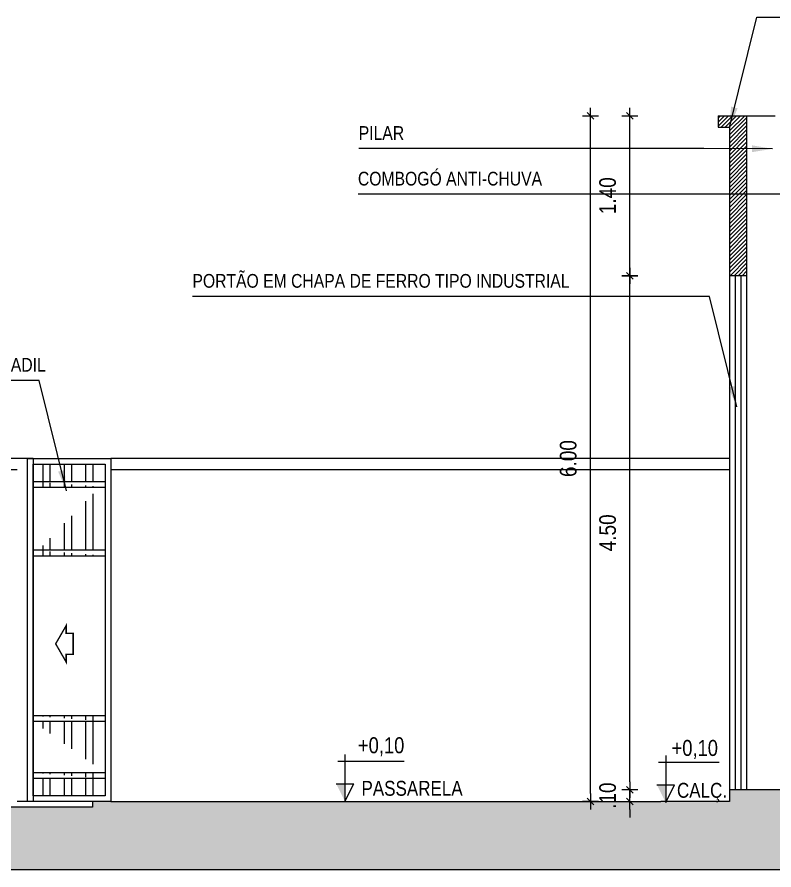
# Model space of a CAD drawing. Header units: millimetres. Extents: x 1170 to 1315, y 90 to 135.
# Drawn here: x 1189.83 to 1196.46, y 94.4 to 101.87 of the extents above; entities that cross this region are included whole.
import ezdxf
from ezdxf.enums import TextEntityAlignment as Align

# ---------------------------------------------------------------- set-up
doc = ezdxf.new("R2010")
doc.units = ezdxf.units.MM
doc.header["$LTSCALE"] = 20
doc.header["$MEASUREMENT"] = 0
doc.layers.get('0').update_dxf_attribs({"linetype": 'CONTINUOUS'})
doc.layers.get('DEFPOINTS').update_dxf_attribs({"linetype": 'CONTINUOUS'})
doc.layers.add('COTA', color=7, linetype='CONTINUOUS')
doc.layers.add('E-txt-g', color=3, linetype='CONTINUOUS')
for name, color, linetype, lineweight in [('E-Cta-W', 7, 'CONTINUOUS', 20), ('E-Lay-9', 9, 'CONTINUOUS', 9), ('E-Pen-C', 4, 'CONTINUOUS', 15), ('E-Pen-G', 3, 'CONTINUOUS', 30), ('E-Txt-W', 7, 'CONTINUOUS', 20)]:
    doc.layers.add(name, color=color, linetype=linetype, lineweight=lineweight)
doc.styles.add('F2', font='ARIALN.TTF')
doc.styles.add('REG60', font='romans.shx', dxfattribs={"width": 0.8, "height": 0.15})
doc.styles.add('REG80', font='romans.shx', dxfattribs={"width": 0.8, "height": 0.2})
doc.dimstyles.new('DIMENSION-1', dxfattribs={"dimtxt": 0.145, "dimasz": 0.07, "dimexe": 1, "dimexo": 0, "dimgap": 0.12, "dimtad": 1, "dimzin": 7, "dimdsep": 46, "dimtxsty": 'F2', "dimblk1": 'TRACO', "dimblk2": 'TRACO', "dimsah": 1, "dimcen": 1, "dimse1": 1, "dimse2": 1, "dimclrd": 4, "dimclre": 256, "dimclrt": 4, "dimadec": 8, "dimazin": 0, "dimtfac": 1, "dimtix": 1, "dimtmove": 2, "dimatfit": 3, "dimldrblk": 'TRACO', "dimfxl": 1, "dimtolj": 1, "dimtzin": 0, "dimarcsym": 0})
doc.dimstyles.get("Standard").update_dxf_attribs({"dimtxt": 0.18, "dimasz": 0.18, "dimexe": 0.18, "dimexo": 0.0625, "dimgap": 0.09, "dimtad": 0, "dimtih": 1, "dimtoh": 1, "dimdec": 4, "dimzin": 0, "dimdsep": 46, "dimtxsty": 'Standard', "dimcen": 0.09, "dimadec": 0, "dimazin": 0, "dimtfac": 1, "dimtdec": 4, "dimtofl": 0, "dimtmove": 0, "dimatfit": 3, "dimfxl": 1, "dimtolj": 1, "dimtzin": 0, "dimarcsym": 0})

# ---------------------------------------------------------------- blocks, each defined once
blk = doc.blocks.new('TXT-AMB75')
at = {"layer": 'E-txt-g', "style": 'REG80', "width": 0.8, "flags": 8}
blk.add_attdef('TXT', text='', height=0.2, dxfattribs=at).set_placement((0.005, 0.296), align=Align.CENTER)
at = {"layer": 'E-Txt-W', "style": 'REG60', "width": 0.8, "flags": 8}
blk.add_attdef('TXT', text='', height=0.15, dxfattribs=at).set_placement((0.005, 0.027), align=Align.CENTER)
blk = doc.blocks.new('Seta')
at = {"color": 2, "const_width": 2}
blk.add_lwpolyline([(10, 15), (10, 26), (25, 0), (10, -26), (10, -15), (0, -15), (0, 15)], close=True, dxfattribs=at)
blk = doc.blocks.new('TRACO')
at = {"layer": 'E-Pen-C'}
for p, q in [((-1, 0), (1, 0)), ((0, 1), (0, -1))]:
    blk.add_line(p, q, dxfattribs=at)
at = {"layer": 'E-Pen-G'}
blk.add_line((-0.42, -0.42), (0.42, 0.42), dxfattribs=at)
blk = doc.blocks.new('*D415')
at = {"layer": 'COTA', "color": 4, "linetype": 'Continuous', "lineweight": -2}
for p, q in [((1195.196, 95.1747), (1195.196, 95.2447)), ((1195.196, 95.0047), (1195.196, 95.1047)), ((1195.196, 94.9347), (1195.196, 94.8647))]:
    blk.add_line(p, q, dxfattribs=at)
at = {"layer": 'DEFPOINTS', "color": 0, "linetype": 'Continuous'}
for p in [(1195.196, 95.1047), (1196.0679, 95.1047), (1196.0679, 95.0047)]:
    blk.add_point(p, dxfattribs=at)
at = {"layer": 'COTA', "color": 4, "linetype": 'Continuous', "lineweight": -2, "xscale": 0.07, "yscale": 0.07, "zscale": 0.07}
for p, rotation in [((1195.196, 95.1047), 270), ((1195.196, 95.0047), 90)]:
    blk.add_blockref('TRACO', p, dxfattribs=dict(at, rotation=rotation))
at = {"layer": 'COTA', "color": 4, "linetype": 'Continuous', "insert": (1195.002, 95.0547), "char_height": 0.145, "attachment_point": 5, "rotation": 90, "style": 'F2'}
blk.add_mtext('\\A1;.10', dxfattribs=at)
blk = doc.blocks.new('*D416')
at = {"layer": 'COTA', "color": 4, "linetype": 'Continuous', "lineweight": -2}
blk.add_line((1195.196, 95.1747), (1195.196, 99.5347), dxfattribs=at)
at = {"layer": 'DEFPOINTS', "color": 0, "linetype": 'Continuous'}
for p in [(1195.196, 99.6047), (1196.0679, 99.6047), (1196.0679, 95.1047)]:
    blk.add_point(p, dxfattribs=at)
at = {"layer": 'COTA', "color": 4, "linetype": 'Continuous', "lineweight": -2, "xscale": 0.07, "yscale": 0.07, "zscale": 0.07}
for p, rotation in [((1195.196, 99.6047), 90), ((1195.196, 95.1047), 270)]:
    blk.add_blockref('TRACO', p, dxfattribs=dict(at, rotation=rotation))
at = {"layer": 'COTA', "color": 4, "linetype": 'Continuous', "insert": (1195.002, 97.3547), "char_height": 0.145, "attachment_point": 5, "rotation": 90, "style": 'F2'}
blk.add_mtext('\\A1;4.50', dxfattribs=at)
blk = doc.blocks.new('*D723')
at = {"layer": 'COTA', "color": 4, "linetype": 'Continuous', "lineweight": -2}
blk.add_line((1195.196, 99.6747), (1195.196, 100.9347), dxfattribs=at)
at = {"layer": 'DEFPOINTS', "color": 0, "linetype": 'Continuous'}
for p in [(1195.196, 101.0047), (1196.0679, 101.0047), (1196.0679, 99.6047)]:
    blk.add_point(p, dxfattribs=at)
at = {"layer": 'COTA', "color": 4, "linetype": 'Continuous', "lineweight": -2, "xscale": 0.07, "yscale": 0.07, "zscale": 0.07}
for p, rotation in [((1195.196, 101.0047), 90), ((1195.196, 99.6047), 270)]:
    blk.add_blockref('TRACO', p, dxfattribs=dict(at, rotation=rotation))
at = {"layer": 'COTA', "color": 4, "linetype": 'Continuous', "insert": (1195.002, 100.3047), "char_height": 0.145, "attachment_point": 5, "rotation": 90, "style": 'F2'}
blk.add_mtext('\\A1;1.40', dxfattribs=at)
blk = doc.blocks.new('*D724')
at = {"layer": 'COTA', "color": 4, "linetype": 'Continuous', "lineweight": -2}
blk.add_line((1194.8511, 95.0747), (1194.8511, 100.9347), dxfattribs=at)
at = {"layer": 'DEFPOINTS', "color": 0, "linetype": 'Continuous'}
for p in [(1194.8511, 101.0047), (1196.0679, 101.0047), (1196.0679, 95.0047)]:
    blk.add_point(p, dxfattribs=at)
at = {"layer": 'COTA', "color": 4, "linetype": 'Continuous', "lineweight": -2, "xscale": 0.07, "yscale": 0.07, "zscale": 0.07}
for p, rotation in [((1194.8511, 101.0047), 90), ((1194.8511, 95.0047), 270)]:
    blk.add_blockref('TRACO', p, dxfattribs=dict(at, rotation=rotation))
at = {"layer": 'COTA', "color": 4, "linetype": 'Continuous', "insert": (1194.6571, 98.0047), "char_height": 0.145, "attachment_point": 5, "rotation": 90, "style": 'F2'}
blk.add_mtext('\\A1;6.00', dxfattribs=at)

msp = doc.modelspace()

# ---------------------------------------------------------------- hatches: boundary and pattern name
at = {"layer": 'COTA', "linetype": 'Continuous'}
h = msp.add_hatch(dxfattribs=at)
h.set_pattern_fill('ANSI31', color=8, scale=0.2, style=0)
h.set_pattern_definition([(45, (0, 2.057107), (-0.01767766953, 0.01767766953), [])])
h.paths.add_polyline_path([(1196.0679, 100.9047), (1196.0679, 99.6047), (1196.2179, 99.6047), (1196.2179, 101.0047), (1195.9679, 101.0047), (1195.9679, 100.9047)])
h = msp.add_hatch(dxfattribs=at)
h.set_pattern_fill('ANSI32', color=8, scale=0.5, angle=45, style=0)
h.set_pattern_definition([(90, (0, -39.34948), (-0.1875, 3e-17), []), (90, (0.0625, -39.28698), (-0.1875, 3e-17), [])])
h.paths.add_polyline_path([(1189.9756, 97.9547), (1190.6053, 97.9547), (1190.6053, 95.0547), (1189.9756, 95.0547)])
edge = h.paths.add_edge_path(flags=17)
edge.add_line((1189.9756, 97.1547), (1190.6053, 97.1547))
edge.add_line((1189.9756, 97.2047), (1190.6053, 97.2047))
edge.add_line((1190.6053, 95.7547), (1189.9756, 95.7547))
edge.add_line((1190.6053, 95.7047), (1189.9756, 95.7047))
edge.add_line((1190.6053, 95.2547), (1189.9756, 95.2547))
edge.add_line((1190.6053, 95.2047), (1189.9756, 95.2047))
edge.add_line((1189.9756, 97.7547), (1190.6053, 97.7547))
edge.add_line((1189.9756, 97.8047), (1190.6053, 97.8047))
h = msp.add_hatch(dxfattribs=at)
h.set_pattern_fill('ANSI38', color=8, scale=0.4, style=0)
h.set_pattern_definition([(45, (0, -39.34948), (-0.035355339, 0.035355339), []), (135, (0, -39.34948), (-0.1060660172, 0.035355339), [0.125, -0.075])])
h.paths.add_polyline_path([(1226.4666, 94.9547), (1223.9666, 94.9547), (1223.9666, 95.0047), (1218.9666, 95.0047), (1218.9666, 95.1047), (1196.0679, 95.1047), (1196.0679, 95.0047), (1195.4679, 95.0047), (1195.384, 95.0047), (1190.496, 95.0047), (1190.494, 94.9547), (1187.0104, 94.9547), (1187.0104, 94.8047), (1178.0762, 94.8047), (1178.0762, 94.4047), (1227.593, 94.4047), (1227.593, 94.8047), (1226.4666, 94.8047)])

# ---------------------------------------------------------------- linework, layer by layer
at = {"color": 4}
for p, q in [((1192.7038, 95.4155), (1192.7038, 95.0047)), ((1195.5093, 95.4065), (1195.5093, 94.9958)), ((1192.6418, 95.3579), (1193.2218, 95.3579)), ((1195.4473, 95.3489), (1195.9773, 95.3489)), ((1192.6276, 95.1572), (1192.78, 95.1572)), ((1192.7038, 95.0047), (1192.78, 95.1572)), ((1195.4331, 95.1482), (1195.5855, 95.1482)), ((1195.5093, 94.9958), (1195.5855, 95.1482))]:
    msp.add_line(p, q, dxfattribs=at)
for points in [[(1192.6276, 95.1572), (1192.7038, 95.1572), (1192.7038, 95.0047)], [(1195.4331, 95.1482), (1195.5093, 95.1482), (1195.5093, 94.9958)]]:
    msp.add_solid(points, dxfattribs=at)
at = {"layer": 'COTA', "color": 5, "linetype": 'Continuous'}
for p, q in [((1195.9679, 101.0047), (1196.2179, 101.0047)), ((1195.9679, 101.0047), (1195.9679, 100.9047)), ((1196.2179, 101.0047), (1196.2179, 99.6047)), ((1195.9679, 100.9047), (1196.0679, 100.9047)), ((1196.0679, 100.9047), (1196.0679, 99.6047)), ((1196.2179, 99.6047), (1196.0679, 99.6047)), ((1196.2179, 99.6047), (1196.0679, 99.6047)), ((1196.2179, 99.6047), (1196.0679, 99.6047)), ((1189.9756, 98.0047), (1180.8178, 98.0047)), ((1189.9756, 98.0047), (1189.9756, 95.0047)), ((1189.8348, 97.9047), (1180.8178, 97.9047)), ((1190.494, 95.0047), (1189.8348, 95.0047))]:
    msp.add_line(p, q, dxfattribs=at)
at = {"layer": 'COTA', "color": 8, "linetype": 'Continuous'}
for p, q in [((1196.2179, 101.0047), (1196.4679, 101.0047)), ((1196.0679, 99.6047), (1196.0679, 95.1047)), ((1196.2179, 99.6047), (1196.2179, 95.1047)), ((1196.0679, 98.0047), (1190.6553, 98.0047)), ((1196.0679, 97.9047), (1190.6553, 97.9047)), ((1227.593, 94.4047), (1178.0762, 94.4047))]:
    msp.add_line(p, q, dxfattribs=at)
at = {"layer": 'COTA', "color": 7, "linetype": 'Continuous'}
for p, q in [((1196.1179, 99.6047), (1196.1179, 95.1047)), ((1196.1679, 99.6047), (1196.1679, 95.1047)), ((1189.9756, 97.8047), (1190.6053, 97.8047)), ((1189.9756, 97.7547), (1190.6053, 97.7547)), ((1189.9756, 97.2047), (1190.6053, 97.2047)), ((1189.9756, 97.1547), (1190.6053, 97.1547)), ((1190.6053, 95.7547), (1189.9756, 95.7547)), ((1190.6053, 95.7047), (1189.9756, 95.7047)), ((1190.6053, 95.2547), (1189.9756, 95.2547)), ((1190.6053, 95.2047), (1189.9756, 95.2047))]:
    msp.add_line(p, q, dxfattribs=at)
at = {"layer": 'COTA', "color": 1, "linetype": 'Continuous'}
for p, q in [((1218.9666, 95.1047), (1196.0679, 95.1047)), ((1196.0679, 95.1047), (1196.0679, 95.0047)), ((1190.494, 94.9547), (1187.0104, 94.9547)), ((1190.494, 95.0047), (1190.494, 94.9547)), ((1190.6553, 95.0047), (1195.4679, 95.0047)), ((1196.0679, 95.0047), (1195.4679, 95.0047))]:
    msp.add_line(p, q, dxfattribs=at)
at = {"layer": 'COTA', "color": 7, "linetype": 'Continuous'}
for points in [[(1189.9256, 98.0047), (1190.6553, 98.0047), (1190.6553, 95.0047), (1189.9256, 95.0047)], [(1189.9756, 97.9547), (1190.6053, 97.9547), (1190.6053, 95.0547), (1189.9756, 95.0547)]]:
    msp.add_lwpolyline(points, close=True, dxfattribs=at)

# ---------------------------------------------------------------- block references
ref = msp.add_blockref('TXT-AMB75', (1193.3249, 94.8486), dxfattribs=dict(xscale=0.7290000000000001, yscale=0.7290000000000001, zscale=0.7290000000000001))
ref.add_attrib('TXT', 'PASSARELA', dxfattribs={"layer": 'E-txt-g', "color": 2, "height": 0.13, "style": 'F2'}).set_placement((1193.2906, 95.0541), align=Align.CENTER)
ref = msp.add_blockref('TXT-AMB75', (1195.8615, 94.8309), dxfattribs=dict(xscale=0.7290000000000001, yscale=0.7290000000000001, zscale=0.7290000000000001))
ref.add_attrib('TXT', 'CALÇ.', dxfattribs={"layer": 'E-txt-g', "color": 2, "height": 0.13, "style": 'F2'}).set_placement((1195.8272, 95.0365), align=Align.CENTER)
at = {"layer": 'E-Lay-9', "color": 6, "xscale": -0.006115199999994438, "yscale": 0.006115199999994438, "zscale": 0.006115199999994438}
msp.add_blockref('Seta', (1190.3254, 96.3835), dxfattribs=at)

# ---------------------------------------------------------------- texts
at = {"color": 7, "style": 'F2'}
for s, p in [('PILAR', (1192.824, 100.7936)), ('COMBOGÓ ANTI-CHUVA ', (1192.8168, 100.3941)), ('PORTÃO EM CHAPA DE FERRO TIPO INDUSTRIAL', (1191.369, 99.4997)), ('PORTÃO EM TUBO GALVANIZADO TIPO GRADIL', (1186.9162, 98.7652))]:
    msp.add_text(s, height=0.12, dxfattribs=at).set_placement(p)
for p in [(1192.817, 95.4257), (1195.5609, 95.4023)]:
    msp.add_attdef('+0,10', p, '', height=0.14, dxfattribs=at)

# ---------------------------------------------------------------- dimensions: what is measured, and where the dimension line sits
at = {"layer": 'COTA', "color": 7, "linetype": 'Continuous'}
for base, p1, p2, override, picture, middle in [((1194.8511, 101.0047), (1196.0679, 95.0047), (1196.0679, 101.0047), {"dimadec": 0, "dimfxl": 0.15}, '*D724', (1194.6571, 98.0047)), ((1195.196, 99.6047), (1196.0679, 95.1047), (1196.0679, 99.6047), {"dimadec": 0, "dimfxl": 0.04}, '*D416', (1195.002, 97.3547)), ((1195.196, 95.1047), (1196.0679, 95.0047), (1196.0679, 95.1047), {"dimadec": 0, "dimfxl": 0.04}, '*D415', (1195.002, 95.0547))]:
    dim = msp.add_linear_dim(base=base, p1=p1, p2=p2, angle=90, dimstyle='DIMENSION-1', override=override, dxfattribs=at)
    dim.commit()
    dim.dimension.update_dxf_attribs({"geometry": picture, "text_midpoint": middle})
dim = msp.add_aligned_dim(p1=(1196.0679, 99.6047), p2=(1196.0679, 101.0047), distance=0.8718, dimstyle='DIMENSION-1', override={"dimadec": 0, "dimfxl": 0.15}, dxfattribs=at)
dim.commit()
dim.dimension.update_dxf_attribs({"geometry": '*D723', "text_midpoint": (1195.002, 100.3047)})

# ---------------------------------------------------------------- leaders
at = {"layer": 'E-Cta-W', "color": 4}
for points in [[(1196.0674, 100.9028), (1196.3061, 101.8683), (1199.4161, 101.8683)], [(1196.4452, 100.7154), (1195.8435, 100.7169), (1192.8257, 100.7169)], [(1197.98, 99.3519), (1197.7413, 100.3174), (1192.8184, 100.3174)], [(1196.1311, 98.4576), (1195.8924, 99.423), (1191.3703, 99.423)], [(1190.2662, 97.7231), (1190.0275, 98.6885), (1186.9175, 98.6885)]]:
    msp.add_leader(points, dimstyle='Standard', dxfattribs=at)

doc.saveas('drawing.dxf')
